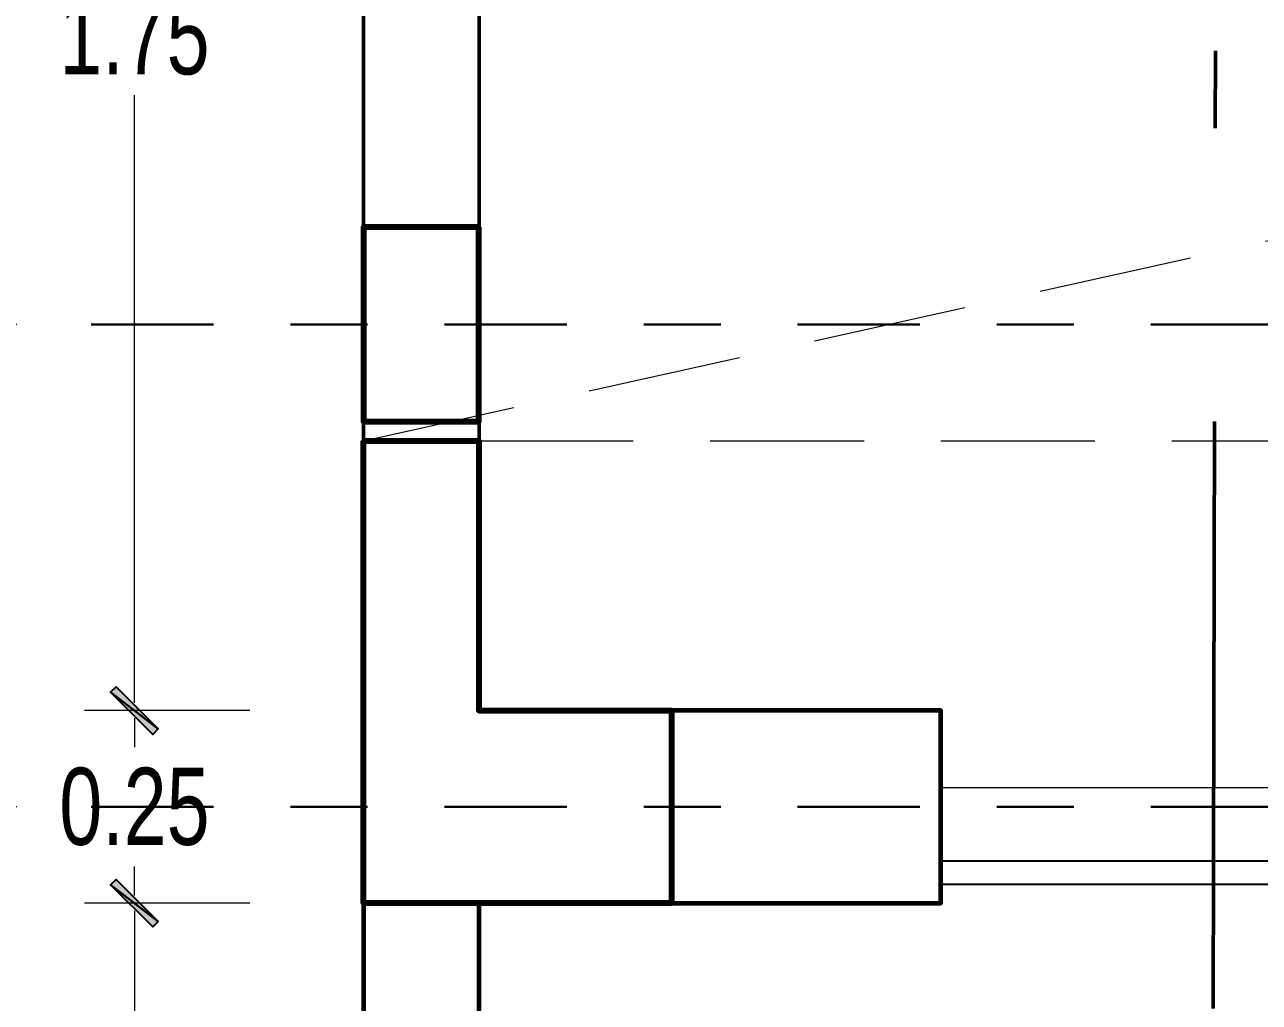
# Model space of a CAD drawing. Header units: millimetres. Extents: x 10610 to 10705, y -16613.7 to -16584.2.
# Drawn here: x 10614.476 to 10616.079, y -16589.322 to -16588.053 of the extents above; entities that cross this region are included whole.
import ezdxf
from ezdxf.enums import TextEntityAlignment as Align

# ---------------------------------------------------------------- set-up
doc = ezdxf.new("R2010")
doc.units = ezdxf.units.MM
for name, pattern in [('DASHDOTX2', [50.8, 25.4, -12.7, 0, -12.7]), ('HIDDEN', [0.375, 0.25, -0.125]), ('Punto & Rayas', [0.335139, 0.15875, -0.088194, 0, -0.088194])]:
    doc.linetypes.add(name, pattern=pattern)
for name, color, linetype, lineweight in [('0.6', 252, 'Continuous', 50), ('COLUMNAS', 6, 'Continuous', 20), ('Muro sin techar', 160, 'Continuous', 40)]:
    doc.layers.add(name, color=color, linetype=linetype, lineweight=lineweight)
doc.layers.add('Nuevo_Estructura - Forjados', color=7, linetype='Continuous')
doc.layers.add('Nuevo_Estructura - Forjados_Pluma_Nº__209', color=7, linetype='Continuous', lineweight=30, true_color=0x3e4f7b)
doc.layers.add('Nuevo_Estructura - Forjados_Pluma_Nº__219', color=7, linetype='Continuous', lineweight=13, true_color=0x404b6a)
doc.styles.add('Estilo_Generado_1', font='arial.ttf')
doc.styles.add('mahico', font='GOTHIC.TTF', dxfattribs={"width": 0.75})
doc.dimstyles.new('Copia de 50 P', dxfattribs={"dimtxt": 0.1, "dimasz": 0.01, "dimexe": 0.065, "dimexo": 0.0625, "dimgap": 0.025, "dimtad": 1, "dimtih": 1, "dimtoh": 1, "dimzin": 0, "dimdsep": 46, "dimtxsty": 'mahico', "dimblk": 'pa cotas', "dimcen": 0.09, "dimdle": 0.3, "dimclrd": 256, "dimclre": 256, "dimclrt": 256, "dimadec": 0, "dimazin": 0, "dimtfac": 1, "dimtofl": 0, "dimtmove": 0, "dimatfit": 3, "dimfxl": 0.15, "dimfxlon": 1, "dimtolj": 1, "dimtzin": 0, "dimlwd": 5, "dimlwe": 5, "dimarcsym": 0})

# ---------------------------------------------------------------- blocks, each defined once
blk = doc.blocks.new('hjygfvdc')
at = {"layer": '0.6', "linetype": 'DASHDOTX2', "ltscale": 0.03}
blk.add_line((3030.3432, 68.8445), (3030.3974, 92.8394), dxfattribs=at)
blk = doc.blocks.new('ERGERFREFRE')
at = {"layer": 'COLUMNAS', "color": 1, "lineweight": 80, "ltscale": 0.2}
blk.add_lwpolyline([(10617.4707, -16628.8262), (10617.3207, -16628.8262), (10617.3207, -16629.0786), (10617.4707, -16629.0786)], close=True, dxfattribs=at)
blk.add_lwpolyline([(10617.3207, -16629.1036), (10617.4707, -16629.1036), (10617.4707, -16629.4536), (10617.7207, -16629.4536), (10617.7207, -16629.7036), (10617.3207, -16629.7036), (10617.3207, -16629.1036)], dxfattribs=at)
blk = doc.blocks.new('Marcador de red estándar')
at = {"layer": 'Nuevo_Estructura - Forjados_Pluma_Nº__209', "color": 167, "linetype": 'Punto & Rayas', "lineweight": 30, "true_color": 0x3e4f7b}
blk.add_line((7.9, 0), (9.9, 0), dxfattribs=at)
at = {"layer": 'Nuevo_Estructura - Forjados_Pluma_Nº__219', "color": 167, "lineweight": 13, "true_color": 0x404b6a, "style": 'Estilo_Generado_1'}
for tag, p in [('AC_MarkerText_1_0', (-10.9725, -0.04)), ('AC_MarkerText_1_1', (11.2275, -0.04))]:
    blk.add_attdef(tag, text='', height=0.175, rotation=270, dxfattribs=at).set_placement(p, align=Align.TOP_CENTER)
blk = doc.blocks.new('Marcador de red estándar_2')
at = {"layer": 'Nuevo_Estructura - Forjados_Pluma_Nº__209', "color": 167, "linetype": 'Punto & Rayas', "lineweight": 30, "true_color": 0x3e4f7b}
blk.add_line((0.9423, 0), (4.5, 0), dxfattribs=at)
at = {"layer": 'Nuevo_Estructura - Forjados_Pluma_Nº__219', "color": 167, "lineweight": 13, "true_color": 0x404b6a, "style": 'Estilo_Generado_1'}
for tag, p in [('AC_MarkerText_1_0', (-4.7, -0.1675)), ('AC_MarkerText_1_1', (4.7, -0.1675))]:
    blk.add_attdef(tag, text='', height=0.175, rotation=180, dxfattribs=at).set_placement(p, align=Align.TOP_CENTER)
blk = doc.blocks.new('pa cotas')
h = blk.add_hatch(color=256)
h.paths.add_polyline_path([(2.38, 3.09), (-3.09, -2.38), (-2.38, -3.09)])
h.paths.add_polyline_path([(3.09, 2.38), (2.38, 3.09), (-2.38, -3.09)])
blk.add_line((-2.38, -3.09), (2.38, 3.09))
blk.add_lwpolyline([(3.09, 2.38), (2.38, 3.09), (-3.09, -2.38), (-2.38, -3.09)], close=True)
blk = doc.blocks.new('*D682')
at = {"lineweight": 5, "transparency": 16777216}
for p, q in [((10600.0027, -16552.1931), (10599.7877, -16552.1931)), ((10599.8527, -16552.2031), (10599.8527, -16552.815)), ((10599.8527, -16553.582), (10599.8527, -16552.9701)), ((10600.0027, -16553.592), (10599.7877, -16553.592))]:
    blk.add_line(p, q, dxfattribs=at)
at = {"layer": 'Defpoints', "color": 0, "transparency": 16777216}
for p in [(10600.4527, -16552.1931), (10599.8527, -16553.592), (10600.4527, -16553.592)]:
    blk.add_point(p, dxfattribs=at)
at = {"lineweight": 5, "transparency": 16777216, "xscale": 0.01, "yscale": 0.01, "zscale": 0.01}
for p, rotation in [((10599.8527, -16552.1931), 90), ((10599.8527, -16553.592), 270)]:
    blk.add_blockref('pa cotas', p, dxfattribs=dict(at, rotation=rotation))
at = {"transparency": 16777216, "insert": (10599.8527, -16552.8925), "char_height": 0.1, "attachment_point": 5, "style": 'mahico'}
blk.add_mtext('\\A1;1.40', dxfattribs=at)
blk = doc.blocks.new('*D683')
at = {"lineweight": 5, "transparency": 16777216}
for p, q in [((10600.0027, -16553.592), (10599.7877, -16553.592)), ((10599.8527, -16553.602), (10599.8527, -16553.8275)), ((10599.8527, -16554.2081), (10599.8527, -16553.9826)), ((10600.0027, -16554.2181), (10599.7877, -16554.2181))]:
    blk.add_line(p, q, dxfattribs=at)
at = {"layer": 'Defpoints', "color": 0, "transparency": 16777216}
for p in [(10600.4527, -16553.592), (10599.8527, -16554.2181), (10600.4527, -16554.2181)]:
    blk.add_point(p, dxfattribs=at)
at = {"lineweight": 5, "transparency": 16777216, "xscale": 0.01, "yscale": 0.01, "zscale": 0.01}
for p, rotation in [((10599.8527, -16553.592), 90), ((10599.8527, -16554.2181), 270)]:
    blk.add_blockref('pa cotas', p, dxfattribs=dict(at, rotation=rotation))
at = {"transparency": 16777216, "insert": (10599.8527, -16553.905), "char_height": 0.1, "attachment_point": 5, "style": 'mahico'}
blk.add_mtext('\\A1;0.63', dxfattribs=at)
blk = doc.blocks.new('*D684')
at = {"lineweight": 5, "transparency": 16777216}
for p, q in [((10600.0027, -16554.2181), (10599.7877, -16554.2181)), ((10599.8527, -16554.2281), (10599.8527, -16556.0156)), ((10599.8527, -16557.9581), (10599.8527, -16556.1706)), ((10600.0027, -16557.9681), (10599.7877, -16557.9681))]:
    blk.add_line(p, q, dxfattribs=at)
at = {"layer": 'Defpoints', "color": 0, "transparency": 16777216}
for p in [(10600.4527, -16554.2181), (10599.8527, -16557.9681), (10600.4527, -16557.9681)]:
    blk.add_point(p, dxfattribs=at)
at = {"lineweight": 5, "transparency": 16777216, "xscale": 0.01, "yscale": 0.01, "zscale": 0.01}
for p, rotation in [((10599.8527, -16554.2181), 90), ((10599.8527, -16557.9681), 270)]:
    blk.add_blockref('pa cotas', p, dxfattribs=dict(at, rotation=rotation))
at = {"transparency": 16777216, "insert": (10599.8527, -16556.0931), "char_height": 0.1, "attachment_point": 5, "style": 'mahico'}
blk.add_mtext('\\A1;3.75', dxfattribs=at)
blk = doc.blocks.new('*D735')
at = {"lineweight": 5, "transparency": 16777216}
for p, q in [((10614.7681, -16587.1935), (10614.5531, -16587.1935)), ((10614.6181, -16587.2035), (10614.6181, -16587.9922)), ((10614.6181, -16588.9335), (10614.6181, -16588.1448)), ((10614.7681, -16588.9435), (10614.5531, -16588.9435))]:
    blk.add_line(p, q, dxfattribs=at)
at = {"layer": 'Defpoints', "color": 0, "transparency": 16777216}
for p in [(10615.0656, -16587.1935), (10614.6181, -16588.9435), (10615.0656, -16588.9435)]:
    blk.add_point(p, dxfattribs=at)
at = {"lineweight": 5, "transparency": 16777216, "xscale": 0.01, "yscale": 0.01, "zscale": 0.01}
for p, rotation in [((10614.6181, -16587.1935), 90), ((10614.6181, -16588.9435), 270)]:
    blk.add_blockref('pa cotas', p, dxfattribs=dict(at, rotation=rotation))
at = {"transparency": 16777216, "insert": (10614.6181, -16588.0685), "char_height": 0.1, "attachment_point": 5, "style": 'mahico'}
blk.add_mtext('\\A1;1.75', dxfattribs=at)
blk = doc.blocks.new('*D736')
at = {"lineweight": 5, "transparency": 16777216}
for p, q in [((10614.7681, -16588.9435), (10614.5531, -16588.9435)), ((10614.6181, -16588.9535), (10614.6181, -16588.991)), ((10614.6181, -16589.1835), (10614.6181, -16589.146)), ((10614.7681, -16589.1935), (10614.5531, -16589.1935))]:
    blk.add_line(p, q, dxfattribs=at)
at = {"layer": 'Defpoints', "color": 0, "transparency": 16777216}
for p in [(10615.0656, -16588.9435), (10614.6181, -16589.1935), (10615.0656, -16589.1935)]:
    blk.add_point(p, dxfattribs=at)
at = {"lineweight": 5, "transparency": 16777216, "xscale": 0.01, "yscale": 0.01, "zscale": 0.01}
for p, rotation in [((10614.6181, -16588.9435), 90), ((10614.6181, -16589.1935), 270)]:
    blk.add_blockref('pa cotas', p, dxfattribs=dict(at, rotation=rotation))
at = {"transparency": 16777216, "insert": (10614.6181, -16589.0685), "char_height": 0.1, "attachment_point": 5, "style": 'mahico'}
blk.add_mtext('\\A1;0.25', dxfattribs=at)
blk = doc.blocks.new('*D737')
at = {"lineweight": 5, "transparency": 16777216}
for p, q in [((10614.7681, -16589.1935), (10614.5531, -16589.1935)), ((10614.6181, -16589.2035), (10614.6181, -16590.866)), ((10614.6181, -16592.6835), (10614.6181, -16591.021)), ((10614.7681, -16592.6935), (10614.5531, -16592.6935))]:
    blk.add_line(p, q, dxfattribs=at)
at = {"layer": 'Defpoints', "color": 0, "transparency": 16777216}
for p in [(10615.0656, -16589.1935), (10614.6181, -16592.6935), (10615.0656, -16592.6935)]:
    blk.add_point(p, dxfattribs=at)
at = {"lineweight": 5, "transparency": 16777216, "xscale": 0.01, "yscale": 0.01, "zscale": 0.01}
for p, rotation in [((10614.6181, -16589.1935), 90), ((10614.6181, -16592.6935), 270)]:
    blk.add_blockref('pa cotas', p, dxfattribs=dict(at, rotation=rotation))
at = {"transparency": 16777216, "insert": (10614.6181, -16590.9435), "char_height": 0.1, "attachment_point": 5, "style": 'mahico'}
blk.add_mtext('\\A1;3.50', dxfattribs=at)
blk = doc.blocks.new('fdvfvfdvdf')
at = {"layer": 'Nuevo_Estructura - Forjados', "color": 8, "linetype": 'Continuous', "lineweight": 15}
for name, p, rotation in [('Marcador de red estándar', (10600.4527, -16562.1931), 90), ('Marcador de red estándar_2', (10603.9527, -16553.592), 180), ('Marcador de red estándar_2', (10603.9527, -16554.2181), 180)]:
    blk.add_blockref(name, p, dxfattribs=dict(at, rotation=rotation))
for base, p1, p2, picture, middle in [((10599.8527, -16553.592), (10600.4527, -16552.1931), (10600.4527, -16553.592), '*D682', (10599.8527, -16552.8925)), ((10599.8527, -16554.2181), (10600.4527, -16553.592), (10600.4527, -16554.2181), '*D683', (10599.8527, -16553.905)), ((10599.8527, -16557.9681), (10600.4527, -16554.2181), (10600.4527, -16557.9681), '*D684', (10599.8527, -16556.0931))]:
    dim = blk.add_linear_dim(base=base, p1=p1, p2=p2, angle=270, dimstyle='Copia de 50 P', override={"dimtmove": 1})
    dim.commit()
    dim.dimension.update_dxf_attribs({"geometry": picture, "text_midpoint": middle})

msp = doc.modelspace()

# ---------------------------------------------------------------- linework, layer by layer
for p, q in [((10614.9156, -16587.0435), (10614.9156, -16607.0435)), ((10615.6656, -16589.0435), (10615.6656, -16589.1935)), ((10615.6656, -16589.1935), (10615.0656, -16589.1935)), ((10615.0656, -16589.1935), (10615.0656, -16592.6935))]:
    msp.add_line(p, q)
at = {"color": 251, "lineweight": 9, "true_color": 0x636466}
msp.add_line((10615.6656, -16589.0435), (10621.1656, -16589.0435), dxfattribs=at)
at = {"color": 4}
for p, q in [((10615.6656, -16589.1387), (10617.4976, -16589.1387)), ((10615.6656, -16589.1687), (10616.5816, -16589.1687))]:
    msp.add_line(p, q, dxfattribs=at)
at = {"color": 251, "lineweight": 50, "true_color": 0x636466}
msp.add_lwpolyline([(10614.9156, -16587.0435), (10621.9156, -16587.0435), (10621.9156, -16588.5935), (10621.7656, -16588.5935), (10621.7656, -16587.1935), (10615.0656, -16587.1935), (10615.0656, -16588.5935), (10614.9156, -16588.5935), (10614.9156, -16587.0435)], dxfattribs=at)
at = {"lineweight": 60}
msp.add_lwpolyline([(10614.9156, -16595.3935), (10615.0656, -16595.3935), (10615.0656, -16595.3935), (10615.2156, -16595.3935), (10615.2156, -16592.6935), (10615.0656, -16592.6935), (10615.0656, -16589.1935), (10615.6656, -16589.1935), (10615.6656, -16588.9435), (10615.0656, -16588.9435), (10615.0656, -16588.5935), (10614.9156, -16588.5935)], close=True, dxfattribs=at)
at = {"layer": 'Muro sin techar', "color": 251, "linetype": 'HIDDEN', "lineweight": 9, "ltscale": 0.8, "true_color": 0x636466}
for p, q in [((10614.9156, -16588.5935), (10621.9156, -16587.0435)), ((10615.0656, -16588.5935), (10618.8156, -16588.5935))]:
    msp.add_line(p, q, dxfattribs=at)

# ---------------------------------------------------------------- block references
at = {"lineweight": 70}
msp.add_blockref('hjygfvdc', (7585.632, -16677.6628), dxfattribs=at)
for name, p in [('fdvfvfdvdf', (14.4628, -34.8504)), ('ERGERFREFRE', (-2.4052, 40.5101))]:
    msp.add_blockref(name, p)

# ---------------------------------------------------------------- dimensions: what is measured, and where the dimension line sits
for base, p1, p2, picture, middle in [((10614.6181, -16588.9435), (10615.0656, -16587.1935), (10615.0656, -16588.9435), '*D735', (10614.6181, -16588.0685)), ((10614.6181, -16589.1935), (10615.0656, -16588.9435), (10615.0656, -16589.1935), '*D736', (10614.6181, -16589.0685)), ((10614.6181, -16592.6935), (10615.0656, -16589.1935), (10615.0656, -16592.6935), '*D737', (10614.6181, -16590.9435))]:
    dim = msp.add_linear_dim(base=base, p1=p1, p2=p2, angle=90, dimstyle='Copia de 50 P', override={"dimtmove": 1})
    dim.commit()
    dim.dimension.update_dxf_attribs({"geometry": picture, "text_midpoint": middle})

doc.saveas('drawing.dxf')
